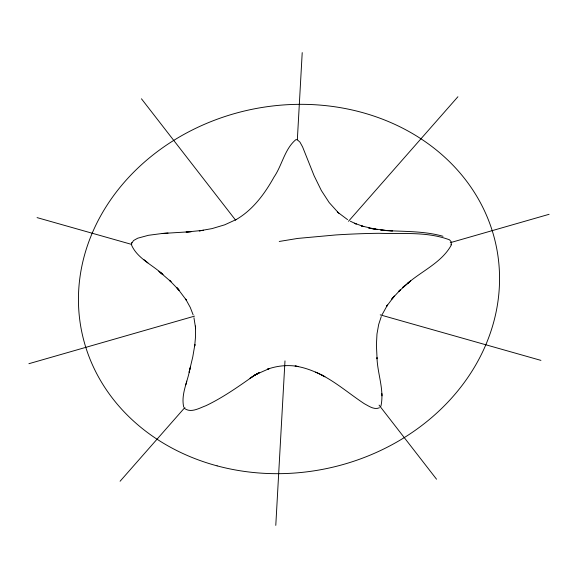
<?xml version="1.0" encoding="UTF-8"?>
<svg xmlns="http://www.w3.org/2000/svg" width="578" height="578" viewBox="0 0 578 578"><rect width="100%" height="100%" fill="white"/><g stroke="black" fill="none" stroke-linecap="round" stroke-linejoin="round"><path stroke-width="0.87" d="M275.785 525.38L284.983 360.903M297.338 139.797L302.215 52.62M450.948 244.754L451.562 242.312L449.576 239.856C427.229 231.395 402.389 234.09 378.922 233.288A573.051 284.528 -17.5 0 0 335.897 234.943L297.721 238.425L279.239 241.467M189.931 369.104L190.444 367.131L189.129 372.225L192.763 356.973L194.902 344.437L194.707 345.976L195.537 336.569L195.487 327.502M189.642 370.223C187.351 382.311 180.827 394.731 183.746 407.15M185.805 384.804L186.21 383.228M186.34 382.708L186.752 381.14M131.849 242.529L131.444 243.656L133.569 240.527L137.723 238.201L148.38 235.311L162.245 233.483L191.239 231.67L186.094 232.038L203.564 230.304L199.258 230.868L212.018 228.606L224.69 224.828L236.337 219.481M451.505 244.682C442.141 262.304 422.077 270.8 407.519 283.451L410.676 280.894L398.387 291.695L400.59 289.6L391.776 299.064L394.384 296.015L386.624 306.297L387.455 305.018L382.044 314.779M381.278 316.534L378.691 324.431L376.979 333.976L376.408 345.117L377.08 358.786L376.986 357.681C377.477 373.879 384.529 390.237 380.895 406.247M120.087 481.257L184.917 407.468M348.476 221.302L457.913 96.743M402.628 287.389L410.676 280.894M235.434 219.994C252.593 210.349 264.623 193.97 274.023 177.07C282.122 165.286 284.687 148.914 295.849 139.674L297.143 139.746M379.479 407.75C374.241 410.178 368.771 406.038 364.284 403.69C348.151 393.04 333.506 379.89 315.61 372.088M28.9 363.699L194.497 316.144M450.262 242.688L549.1 214.301M168.032 233.021L162.245 233.483M350.347 221.208L356.258 224.033L354.473 223.224L363.728 226.583L361.344 225.904L377.181 229.582L368.793 228.151L387.13 230.622L380.765 230.073L392.614 230.853L385.938 230.55C404.976 231.655 424.505 230.998 442.994 236.286M374.71 229.163L377.181 229.582M37.064 217.61L131.755 244.443M380.216 314.851L540.936 360.39M322.314 375.375L321.39 374.876L324.923 376.762C315.617 371.697 305.625 367.608 295.091 366.076L298.501 366.553C288.068 364.639 277.274 365.693 267.303 369.27L269.261 368.612L256.401 374.284L259.5 372.55L254.732 375.252L257.99 373.244L250.043 378.265L255.021 374.912C239.249 386.053 223.404 397.339 205.934 405.698C199.475 408.032 190.957 413.357 184.512 408.422M347.566 219.626L337.371 211.981M297.482 139.905L300.011 142.217L302.569 146.863L314.121 175.777L321.368 190.552L329.2 202.589L338.867 213.311M131.43 244.769C137.116 258.38 152.513 264.789 162.873 274.528L160.041 272.245L171.074 281.797L169.397 280.229L179.086 290.243L176.817 287.649L178.038 289.043M143.546 259.363L147.91 262.86M158.798 271.248L162.873 274.528M177.872 288.856L186.492 300.358L185.697 299.108L190.278 307.453L193.16 314.902M141.458 98.787L235.398 219.893M379.067 405.127L436.542 479.213M193.941 317.748L195.465 327.285M381.827 393.387L381.921 394.434M381.957 394.825L382.044 395.865M195.378 326.035L195.574 328.759M217.104 465.861A211.627 183.457 -11.6 0 0 496.336 246.618A211.627 183.457 -11.6 0 0 153.56 154.521A211.627 183.457 -11.6 0 0 217.104 465.861"/></g></svg>
